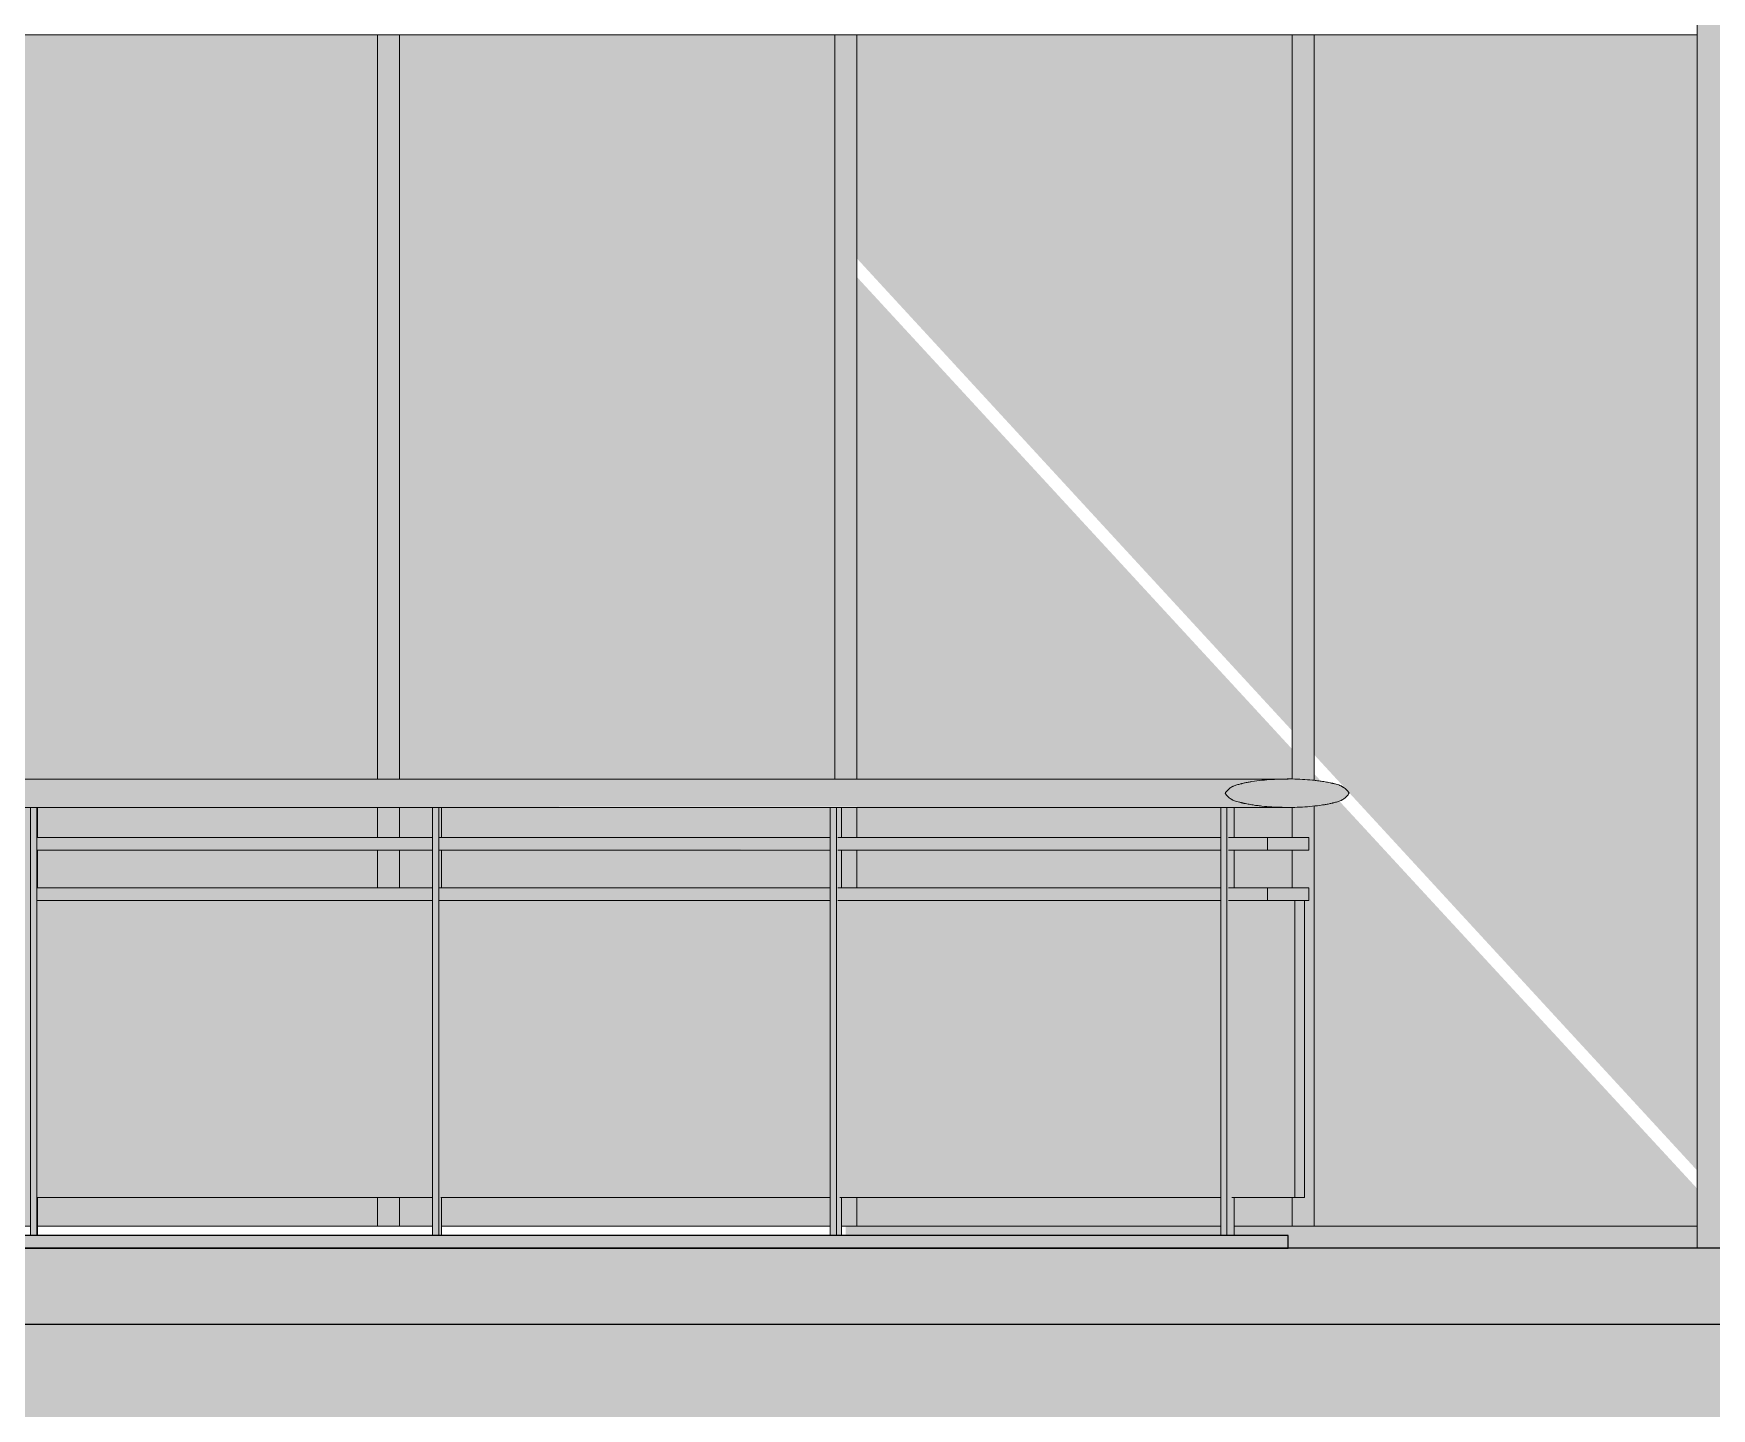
# Model space of a CAD drawing. Header units: inches. Extents: x 21380 to 98133, y -290 to 853.
# Drawn here: x 38317.6 to 38450.4, y -12.7 to 96.1 of the extents above; entities that cross this region are included whole.
import ezdxf

# ---------------------------------------------------------------- set-up
doc = ezdxf.new("R2010")
doc.units = ezdxf.units.IN
doc.header["$MEASUREMENT"] = 0
doc.linetypes.add('Grid Line 1_2_', pattern=[0.875, 0.5, -0.125, 0.125, -0.125])
for name, color, linetype, lineweight in [('A-FLOR', 192, 'Continuous', 9), ('A-FLOR-HRAL', 11, 'Continuous', 9), ('A-FLOR-LEVL', 51, 'Continuous', 9), ('A-FLOR-PATT', 8, 'Continuous', 25), ('A-GLAZ-CURT', 52, 'Continuous', 9), ('A-GLAZ-CWMG', 51, 'Continuous', 9), ('C-TOPO', 7, 'Continuous', 9), ('S-BEAM', 12, 'Continuous', 9)]:
    doc.layers.add(name, color=color, linetype=linetype, lineweight=lineweight)

# ---------------------------------------------------------------- blocks, each defined once
blk = doc.blocks.new('Struct_Xcel_Sports Complex_rvt-4-Building Section - East_West looking South')
at = {"layer": 'A-FLOR-PATT', "lineweight": 9}
h = blk.add_hatch(dxfattribs=at)
h.set_pattern_fill('FP_52', style=0, pattern_type=2)
h.set_pattern_definition([(50, (-87574.236, 98.42), (55.0854, -4.819842), [5.76, -63.36]), (355, (-87574.236, 98.42), (-10.65569, 57.76853), [4.608, -50.688]), (100.451, (-87569.645, 98.02), (44.429468, 52.94866), [4.895, -53.848]), (46.184, (-87574.236, 113.78), (81.96444, -12.71212), [8.64, -95.04]), (96.636, (-87567.406, 112.72), (71.7815, 74.81238), [7.343, -80.772]), (351.184, (-87574.24, 113.78), (71.78195, 74.81243), [6.912, -76.032]), (21, (-87566.556, 109.94), (45.84207, -30.92146), [5.76, -63.36]), (326, (-87566.556, 109.94), (18.687064, 55.691476), [4.608, -50.688]), (71.451, (-87562.736, 107.363), (64.52891, 24.77011), [4.895, -53.848]), (37.5, (-87574.236, 98.42), (0.9338946, 25.566816), [2.534, -47.539, 2.534, -48.922, -50.88]), (37.5, (-87574.236, 98.42), (0.9338946, 25.566816), [-101.53, 2.534, -48.346]), (7.5, (-87574.236, 98.42), (20.20404, 30.291303), [2.534, -26.803, 2.534, -46.387, -19.392]), (7.5, (-87574.236, 98.42), (20.20404, 30.291303), [-78.259, 2.534, -16.858]), (327.5, (-87591.362, 98.42), (40.9977845, -1.7324026), [2.534, -16.666, 2.534, -57.37, -79.488]), (327.5, (-87591.362, 98.42), (40.9977845, -1.7324026), [-79.104, 2.534, -76.954]), (317.5, (-87599.042, 98.42), (44.788883, 7.687839), [2.534, -22.426, 2.534, -37.248, -56.448]), (317.5, (-87599.042, 98.42), (44.788883, 7.687839), [-64.742, 2.534, -53.914])])
h.paths.add_polyline_path([(-26273.39, -6), (-22066.14, -6), (-22066.14, 0), (-26273.39, 0), (-26273.39, -1.7)], flags=0)
at = {"layer": 'A-FLOR', "color": 250, "lineweight": 25}
for p, q in [((-22066.14, 0), (-26273.39, 0)), ((-26273.39, -6), (-22066.14, -6))]:
    blk.add_line(p, q, dxfattribs=at)
blk = doc.blocks.new('Railing - 2_ x 1_2_-V219-Building Section - East_West looking South')
at = {"layer": 'A-FLOR-HRAL'}
blk.add_hatch(color=256, dxfattribs=at).paths.add_polyline_path([(-23222.79, 1), (-23222.29, 1), (-23222.29, 34.87), (-23222.79, 34.87), (-23222.79, 17.83)], flags=0)
for p, q in [((-23222.29, 34.87), (-23222.79, 34.87)), ((-23222.79, 1), (-23222.79, 34.87)), ((-23222.23, 34.87), (-23222.29, 34.87)), ((-23222.29, 1), (-23222.29, 34.87)), ((-23222.23, 32.5), (-23222.23, 34.87)), ((-23222.23, 28.5), (-23222.23, 31.5)), ((-23222.23, 1), (-23222.23, 4))]:
    blk.add_line(p, q, dxfattribs=at)
blk = doc.blocks.new('Railing - 2_ 8_-V220-Building Section - East_West looking South')
at = {"layer": 'A-FLOR-HRAL'}
blk.add_hatch(color=256, dxfattribs=at).paths.add_polyline_path([(-23205.54, 4), (-23190.98, 4), (-23190.98, 27.5), (-23222.25, 27.5), (-23222.25, 4)], flags=0)
blk.add_line((-23222.29, 4), (-23190.98, 4), dxfattribs=at)
blk = doc.blocks.new('Railing - 2_ x 1_2_-V221-Building Section - East_West looking South')
at = {"layer": 'A-FLOR-HRAL'}
for points in [[(-23190.98, 1), (-23190.48, 1), (-23190.48, 34.87), (-23190.98, 34.87), (-23190.98, 17.83)], [(-23190.25, 1), (-23190.32, 27.5), (-23190.43, 27.5), (-23190.43, 28.5), (-23190.25, 28.5), (-23190.25, 31.5), (-23190.43, 31.5), (-23190.43, 32.5), (-23190.25, 32.5), (-23190.25, 34.87), (-23190.48, 34.87), (-23190.48, 1), (-23190.32, 1)]]:
    blk.add_hatch(color=256, dxfattribs=at).paths.add_polyline_path(points, flags=0)
for p, q in [((-23190.48, 34.87), (-23190.98, 34.87)), ((-23190.98, 1), (-23190.98, 34.87)), ((-23190.25, 34.87), (-23190.48, 34.87)), ((-23190.48, 1), (-23190.48, 34.87)), ((-23190.25, 32.5), (-23190.25, 34.87)), ((-23190.25, 28.5), (-23190.25, 31.5)), ((-23190.25, 1), (-23190.25, 4))]:
    blk.add_line(p, q, dxfattribs=at)
blk = doc.blocks.new('Railing - 2_ 8_-V222-Building Section - East_West looking South')
at = {"layer": 'A-FLOR-HRAL'}
blk.add_hatch(color=256, dxfattribs=at).paths.add_polyline_path([(-23190.32, 4), (-23159.5, 4), (-23159.5, 27.5), (-23190.32, 27.5), (-23190.32, 17.83)], flags=0)
blk.add_line((-23190.32, 4), (-23159.5, 4), dxfattribs=at)
blk = doc.blocks.new('Railing - 2_ x 1_2_-V223-Building Section - East_West looking South')
at = {"layer": 'A-FLOR-HRAL'}
for points in [[(-23159.5, 1), (-23159.01, 1), (-23159.01, 34.87), (-23159.5, 34.87), (-23159.5, 17.83)], [(-23158.6, 1), (-23158.6, 4), (-23158.73, 4), (-23158.73, 27.5), (-23158.91, 27.5), (-23158.91, 28.5), (-23158.6, 28.5), (-23158.6, 31.5), (-23158.91, 31.5), (-23158.91, 32.5), (-23158.6, 32.5), (-23158.6, 34.87), (-23159.01, 34.87), (-23159.01, 1), (-23158.73, 1)]]:
    blk.add_hatch(color=256, dxfattribs=at).paths.add_polyline_path(points, flags=0)
for p, q in [((-23159.01, 34.87), (-23159.5, 34.87)), ((-23159.5, 1), (-23159.5, 34.87)), ((-23158.6, 34.87), (-23159.01, 34.87)), ((-23159.01, 1), (-23159.01, 34.87)), ((-23158.6, 32.5), (-23158.6, 34.87)), ((-23158.6, 28.5), (-23158.6, 31.5)), ((-23158.6, 1), (-23158.6, 4))]:
    blk.add_line(p, q, dxfattribs=at)
blk = doc.blocks.new('Railing - 2_ 8_-V224-Building Section - East_West looking South')
at = {"layer": 'A-FLOR-HRAL'}
blk.add_hatch(color=256, dxfattribs=at).paths.add_polyline_path([(-23135.36, 4), (-23128.6, 4), (-23128.6, 27.5), (-23158.73, 27.5), (-23158.73, 4)], flags=0)
blk.add_line((-23158.73, 4), (-23128.6, 4), dxfattribs=at)
blk = doc.blocks.new('Railing - 2_ x 1_2_-V225-Building Section - East_West looking South')
at = {"layer": 'A-FLOR-HRAL'}
for points in [[(-23128.6, 1), (-23128.12, 1), (-23128.12, 34.87), (-23128.6, 34.87), (-23128.6, 17.83)], [(-23127.54, 1), (-23127.54, 4), (-23127.73, 4), (-23127.73, 27.5), (-23127.99, 27.5), (-23127.99, 28.5), (-23127.54, 28.5), (-23127.54, 31.5), (-23127.99, 31.5), (-23127.99, 32.5), (-23127.54, 32.5), (-23127.54, 34.87), (-23128.12, 34.87), (-23128.12, 1), (-23127.73, 1)]]:
    blk.add_hatch(color=256, dxfattribs=at).paths.add_polyline_path(points, flags=0)
for p, q in [((-23128.12, 34.87), (-23128.6, 34.87)), ((-23128.6, 1), (-23128.6, 34.87)), ((-23127.54, 34.87), (-23128.12, 34.87)), ((-23128.12, 1), (-23128.12, 34.87)), ((-23127.54, 32.5), (-23127.54, 34.87)), ((-23127.54, 28.5), (-23127.54, 31.5)), ((-23127.54, 1), (-23127.54, 4))]:
    blk.add_line(p, q, dxfattribs=at)
blk = doc.blocks.new('Railing - 2_ 8_-V226-Building Section - East_West looking South')
at = {"layer": 'A-FLOR-HRAL'}
for points in [[(-23127.73, 4), (-23122.73, 4), (-23122.73, 27.5), (-23127.73, 27.5), (-23127.73, 17.83)], [(-23121.98, 4), (-23121.98, 27.5), (-23122.73, 27.5), (-23122.73, 4)]]:
    blk.add_hatch(color=256, dxfattribs=at).paths.add_polyline_path(points, flags=0)
for p, q in [((-23121.98, 27.5), (-23122.73, 27.5)), ((-23122.73, 27.5), (-23122.73, 4)), ((-23121.98, 4), (-23121.98, 27.5)), ((-23127.73, 4), (-23122.73, 4)), ((-23122.73, 4), (-23121.98, 4))]:
    blk.add_line(p, q, dxfattribs=at)
blk = doc.blocks.new('Railing - Railing-939582-Building Section - East_West looking South')
at = {"layer": 'A-FLOR-HRAL'}
for points in [[(-23176.87, 36), (-23128.26, 36), (-23127.69, 36.52), (-23126.58, 36.83), (-23125.34, 37.02), (-23124.54, 37.12), (-23208.53, 37.12), (-23233.26, 37.03), (-23233.26, 36), (-23179.22, 36)], [(-23228.17, 34.87), (-23125.35, 34.98), (-23126.93, 35.24), (-23127.69, 35.48), (-23128.26, 36), (-23233.26, 36), (-23233.26, 34.88), (-23228.8, 34.88)], [(-23122.94, 34.88), (-23121.34, 34.96), (-23119.76, 35.22), (-23118.99, 35.47), (-23118.43, 36), (-23118.99, 36.53), (-23119.75, 36.78), (-23121.34, 37.03), (-23122.94, 37.12), (-23124.54, 37.09), (-23126.14, 36.92), (-23126.92, 36.76), (-23127.69, 36.52), (-23128.26, 36), (-23127.69, 35.48), (-23126.58, 35.17), (-23125.35, 34.98), (-23123.74, 34.88)], [(-23121.62, 31.5), (-23121.62, 32.5), (-23124.9, 32.5), (-23124.9, 31.5)], [(-23121.62, 27.5), (-23121.62, 28.5), (-23124.9, 28.5), (-23124.9, 27.5)]]:
    blk.add_hatch(color=256, dxfattribs=at).paths.add_polyline_path(points, flags=0)
h = blk.add_hatch(color=256, dxfattribs=at)
h.paths.add_polyline_path([(-23179.22, 31.5), (-23159.5, 31.57), (-23159.5, 32.5), (-23190.43, 32.48), (-23190.43, 31.5), (-23184.49, 31.5)], flags=0)
h.paths.add_polyline_path([(-23231.86, 31.5), (-23222.79, 31.5), (-23222.79, 32.5), (-23233.26, 32.48), (-23233.26, 31.5)], flags=0)
h.paths.add_polyline_path([(-23124.9, 31.5), (-23124.9, 32.5), (-23127.99, 32.48), (-23127.99, 31.5), (-23126.58, 31.5)], flags=0)
h.paths.add_polyline_path([(-23222.28, 31.5), (-23190.98, 31.5), (-23190.98, 32.5), (-23222.28, 32.48), (-23222.28, 32.4)], flags=0)
h.paths.add_polyline_path([(-23128.6, 31.5), (-23128.6, 32.5), (-23158.91, 32.48), (-23158.91, 31.5), (-23135.36, 31.5)], flags=0)
h = blk.add_hatch(color=256, dxfattribs=at)
h.paths.add_polyline_path([(-23233.26, 27.5), (-23222.79, 27.5), (-23222.79, 28.5), (-23233.26, 28.5), (-23233.26, 27.6)], flags=0)
h.paths.add_polyline_path([(-23160.38, 27.5), (-23159.5, 27.57), (-23159.5, 28.5), (-23190.43, 28.5), (-23190.43, 27.5), (-23170.45, 27.5)], flags=0)
h.paths.add_polyline_path([(-23222.28, 27.5), (-23190.98, 27.5), (-23190.98, 28.5), (-23222.28, 28.5), (-23222.28, 27.6)], flags=0)
h.paths.add_polyline_path([(-23158.91, 27.5), (-23128.6, 27.5), (-23128.6, 28.5), (-23158.91, 28.5), (-23158.91, 27.6)], flags=0)
h.paths.add_polyline_path([(-23124.9, 27.5), (-23124.9, 28.5), (-23127.99, 28.5), (-23127.99, 27.5)], flags=0)
for p, q in [((-23222.29, 32.5), (-23190.97, 32.5)), ((-23190.48, 32.5), (-23159.5, 32.5)), ((-23158.91, 32.5), (-23128.59, 32.5)), ((-23127.98, 32.5), (-23124.9, 32.5)), ((-23121.62, 32.5), (-23124.9, 32.5)), ((-23124.9, 32.5), (-23124.9, 31.5)), ((-23121.62, 31.5), (-23121.62, 32.5)), ((-23190.97, 31.5), (-23222.29, 31.5)), ((-23159.5, 31.5), (-23190.48, 31.5)), ((-23128.59, 31.5), (-23158.91, 31.5)), ((-23124.9, 31.5), (-23127.98, 31.5)), ((-23124.9, 31.5), (-23121.62, 31.5)), ((-23222.29, 28.5), (-23190.97, 28.5)), ((-23190.48, 28.5), (-23159.5, 28.5)), ((-23158.91, 28.5), (-23128.59, 28.5)), ((-23127.98, 28.5), (-23124.9, 28.5)), ((-23121.62, 28.5), (-23124.9, 28.5)), ((-23124.9, 28.5), (-23124.9, 27.5)), ((-23121.62, 27.5), (-23121.62, 28.5)), ((-23190.97, 27.5), (-23222.29, 27.5)), ((-23159.5, 27.5), (-23190.48, 27.5)), ((-23128.59, 27.5), (-23158.91, 27.5)), ((-23124.9, 27.5), (-23127.98, 27.5)), ((-23124.9, 27.5), (-23121.62, 27.5))]:
    blk.add_line(p, q, dxfattribs=at)
at = {"layer": 'A-FLOR-HRAL', "flags": 128}
for points in [[(-23123.25, 37.12), (-23134.73, 37.12), (-23146.33, 37.12), (-23158.02, 37.12), (-23169.8, 37.12), (-23181.65, 37.12), (-23193.55, 37.12), (-23205.5, 37.12), (-23217.48, 37.12), (-23229.48, 37.12), (-23233.26, 37.12)], [(-23123.25, 34.87), (-23134.73, 34.87), (-23146.33, 34.87), (-23158.02, 34.87), (-23169.8, 34.87), (-23181.65, 34.87), (-23193.55, 34.87), (-23205.5, 34.87), (-23217.48, 34.87), (-23229.48, 34.87), (-23233.26, 34.87)]]:
    blk.add_lwpolyline(points, dxfattribs=at)
at = {"layer": 'A-FLOR-HRAL'}
for points in [[(-23118.43, 36), (-23118.47, 36.06), (-23118.55, 36.16), (-23118.68, 36.3), (-23118.81, 36.41), (-23118.9, 36.47), (-23118.95, 36.5), (-23118.99, 36.53), (-23119.03, 36.55), (-23119.09, 36.58), (-23119.19, 36.63), (-23119.36, 36.68), (-23119.52, 36.72), (-23119.64, 36.75), (-23119.7, 36.77), (-23119.75, 36.78), (-23119.8, 36.79), (-23119.87, 36.81), (-23119.98, 36.83), (-23120.14, 36.87), (-23120.34, 36.9), (-23120.54, 36.93), (-23120.74, 36.96), (-23121, 37), (-23121.47, 37.05), (-23122.13, 37.1), (-23122.94, 37.13), (-23123.74, 37.12), (-23124.54, 37.09), (-23125.34, 37.03), (-23125.97, 36.94), (-23126.43, 36.87), (-23126.68, 36.82), (-23126.84, 36.78), (-23126.91, 36.76), (-23126.96, 36.75), (-23127.1, 36.72), (-23127.32, 36.66), (-23127.54, 36.59), (-23127.66, 36.53), (-23127.7, 36.51), (-23127.76, 36.47), (-23127.89, 36.39), (-23128.07, 36.23), (-23128.2, 36.08), (-23128.26, 36)], [(-23128.26, 36), (-23128.22, 35.95), (-23128.14, 35.84), (-23128, 35.71), (-23127.88, 35.6), (-23127.79, 35.54), (-23127.73, 35.51), (-23127.69, 35.48), (-23127.65, 35.46), (-23127.59, 35.43), (-23127.49, 35.39), (-23127.33, 35.34), (-23127.16, 35.3), (-23127.04, 35.27), (-23126.98, 35.25), (-23126.93, 35.24), (-23126.88, 35.23), (-23126.81, 35.21), (-23126.7, 35.19), (-23126.54, 35.15), (-23126.34, 35.12), (-23126.14, 35.09), (-23125.94, 35.05), (-23125.68, 35.02), (-23125.21, 34.96), (-23124.55, 34.91), (-23123.74, 34.88), (-23122.94, 34.87), (-23122.14, 34.9), (-23121.34, 34.96), (-23120.71, 35.04), (-23120.25, 35.11), (-23120, 35.16), (-23119.84, 35.2), (-23119.77, 35.22), (-23119.72, 35.23), (-23119.58, 35.26), (-23119.36, 35.32), (-23119.14, 35.39), (-23119.02, 35.45), (-23118.98, 35.48), (-23118.92, 35.51), (-23118.79, 35.6), (-23118.61, 35.76), (-23118.49, 35.92), (-23118.43, 36)]]:
    blk.add_open_spline(points, degree=3, knots=[0, 0, 0, 0, 0.019231, 0.038462, 0.057692, 0.067308, 0.072115, 0.076923, 0.081731, 0.086538, 0.096154, 0.115385, 0.134615, 0.144231, 0.149038, 0.153846, 0.158654, 0.163462, 0.173077, 0.192308, 0.211538, 0.230769, 0.25, 0.269231, 0.307692, 0.384615, 0.461538, 0.538462, 0.615385, 0.692308, 0.769231, 0.798077, 0.826923, 0.841346, 0.844952, 0.848558, 0.855769, 0.884615, 0.913462, 0.920673, 0.924279, 0.927885, 0.942308, 0.971154, 1, 1, 1, 1], dxfattribs=at)
for name in ['Railing - 2_ x 1_2_-V219-Building Section - East_West looking South', 'Railing - 2_ x 1_2_-V221-Building Section - East_West looking South', 'Railing - 2_ x 1_2_-V223-Building Section - East_West looking South', 'Railing - 2_ x 1_2_-V225-Building Section - East_West looking South', 'Railing - 2_ 8_-V220-Building Section - East_West looking South', 'Railing - 2_ 8_-V222-Building Section - East_West looking South', 'Railing - 2_ 8_-V224-Building Section - East_West looking South', 'Railing - 2_ 8_-V226-Building Section - East_West looking South']:
    blk.add_blockref(name, (0, 0))
blk = doc.blocks.new('columns and girder2 - one-V239-Building Section - East_West looking South')
at = {"layer": 'S-BEAM'}
h = blk.add_hatch(color=256, dxfattribs=at)
h.paths.add_polyline_path([(-23090.89, 0), (-23080.89, 0), (-23080.89, 154.5), (-23090.89, 154.5), (-23090.89, 37.37)], flags=0)
h.paths.add_polyline_path([(-23080.89, 186.5), (-23080.89, 292.37), (-23090.89, 292.37), (-23090.89, 186.5)], flags=0)
blk.add_line((-23090.89, 0), (-23090.89, 154.52), dxfattribs=at)
blk = doc.blocks.new('System Panel - Interior Glazing-V272-Building Section - East_West looking South')
at = {"layer": 'A-GLAZ-CURT'}
h = blk.add_hatch(color=256, dxfattribs=at)
h.paths.add_polyline_path([(-23229.77, 1.75), (-23222.79, 1.75), (-23222.79, 27.5), (-23229.77, 27.5), (-23229.77, 17.83)], flags=0)
h.paths.add_polyline_path([(-23195.33, 1.75), (-23195.33, 4), (-23222.23, 4), (-23222.23, 1.75), (-23205.54, 1.75)], flags=0)
h.paths.add_polyline_path([(-23221.03, 28.5), (-23195.33, 28.5), (-23195.33, 31.5), (-23222.23, 31.5), (-23222.23, 28.5)], flags=0)
h.paths.add_polyline_path([(-23222.79, 28.5), (-23222.79, 31.5), (-23229.77, 31.5), (-23229.77, 28.5), (-23223.09, 28.5)], flags=0)
h.paths.add_polyline_path([(-23214.31, 32.5), (-23195.33, 32.5), (-23195.33, 34.88), (-23229.77, 34.87), (-23229.77, 32.5), (-23222.79, 32.5), (-23222.79, 34.87), (-23222.23, 34.87), (-23222.23, 32.5), (-23216.92, 32.5)], flags=0)
h.paths.add_polyline_path([(-23212.06, 37.11), (-23195.33, 37.12), (-23195.33, 96), (-23229.77, 96), (-23229.77, 37.12), (-23213.29, 37.11)], flags=0)
for p, q in [((-23195.33, 96), (-23229.77, 96)), ((-23229.77, 1.75), (-23222.79, 1.75)), ((-23222.23, 1.75), (-23195.33, 1.75))]:
    blk.add_line(p, q, dxfattribs=at)
blk = doc.blocks.new('System Panel - Interior Glazing-V273-Building Section - East_West looking South')
at = {"layer": 'A-GLAZ-CURT'}
h = blk.add_hatch(color=256, dxfattribs=at)
h.paths.add_polyline_path([(-23190.25, 1.75), (-23159.5, 1.75), (-23159.5, 4), (-23190.25, 4)], flags=0)
h.paths.add_polyline_path([(-23190.98, 1.75), (-23190.98, 4), (-23193.58, 4), (-23193.58, 1.75)], flags=0)
h.paths.add_polyline_path([(-23160.38, 28.5), (-23159.5, 28.5), (-23159.5, 31.5), (-23190.25, 31.5), (-23190.25, 28.5), (-23161.68, 28.5)], flags=0)
h.paths.add_polyline_path([(-23193.58, 28.5), (-23190.98, 28.5), (-23190.98, 31.5), (-23193.58, 31.5)], flags=0)
h.paths.add_polyline_path([(-23159.5, 32.5), (-23159.5, 34.87), (-23193.58, 34.88), (-23193.58, 32.5), (-23190.98, 32.5), (-23190.98, 34.87), (-23190.25, 34.87), (-23190.25, 32.5), (-23160.38, 32.5)], flags=0)
h.paths.add_polyline_path([(-23167.92, 37.11), (-23159.14, 37.12), (-23159.14, 96), (-23193.58, 96), (-23193.58, 37.12), (-23169.1, 37.11)], flags=0)
for p, q in [((-23159.14, 96), (-23193.58, 96)), ((-23193.58, 1.75), (-23190.98, 1.75)), ((-23190.25, 1.75), (-23159.5, 1.75))]:
    blk.add_line(p, q, dxfattribs=at)
blk = doc.blocks.new('System Panel - Interior Glazing-1220293-Building Section - East_West looking South')
at = {"layer": 'A-GLAZ-CURT'}
h = blk.add_hatch(color=256, dxfattribs=at)
h.paths.add_polyline_path([(-24604.89, 1.75), (-24570.45, 1.75), (-24570.45, 39.49), (-24604.89, 76.84), (-24604.89, 76.43)], flags=0)
h.paths.add_polyline_path([(-24570.45, 40.94), (-24570.45, 96), (-24604.89, 95.96), (-24604.89, 78.31), (-24603.16, 76.43)], flags=0)
blk.add_line((-24570.45, 96), (-24604.89, 96), dxfattribs=at)
blk = doc.blocks.new('System Panel - Interior Glazing-V242-Building Section - East_West looking South')
at = {"layer": 'A-GLAZ-CURT'}
h = blk.add_hatch(color=256, dxfattribs=at)
h.paths.add_polyline_path([(-24539.07, 1.75), (-24538.39, 1.75), (-24538.39, 4.71), (-24568.7, 37.53), (-24568.7, 1.75)], flags=0)
h.paths.add_polyline_path([(-24538.39, 6.14), (-24538.39, 96), (-24568.7, 96), (-24568.7, 39.04), (-24539.07, 6.88)], flags=0)
blk.add_line((-24538.39, 96), (-24568.7, 96), dxfattribs=at)
blk = doc.blocks.new('Rectangular Mullion - Interior 1_75_ x 4_5_-V278-Building Section - East_West looking South')
at = {"layer": 'A-GLAZ-CWMG'}
h = blk.add_hatch(color=256, dxfattribs=at)
h.paths.add_polyline_path([(-23123.25, 0), (-23122.08, 0), (-23122.08, 1.75), (-23127.54, 1.75), (-23127.54, 1), (-23123.25, 1)], flags=0)
h.paths.add_polyline_path([(-23135.36, 1), (-23128.6, 1), (-23128.6, 1.75), (-23158.27, 1.75), (-23158.27, 1)], flags=0)
for p, q in [((-23128.6, 1.75), (-23158.27, 1.75)), ((-23122.08, 1.75), (-23127.54, 1.75))]:
    blk.add_line(p, q, dxfattribs=at)
blk = doc.blocks.new('Rectangular Mullion - Interior 1_75_ x 4_5_-V276-Building Section - East_West looking South')
at = {"layer": 'A-GLAZ-CWMG'}
blk.add_hatch(color=256, dxfattribs=at).paths.add_polyline_path([(-24539.07, 0), (-24538.39, 0), (-24538.39, 1.75), (-24569.58, 1.75), (-24569.58, 0)], flags=0)
blk.add_line((-24538.39, 1.75), (-24569.58, 1.75), dxfattribs=at)
blk = doc.blocks.new('Rectangular Mullion - Interior 1_75_ x 4_5_-V308-Building Section - East_West looking South')
at = {"layer": 'A-GLAZ-CWMG'}
h = blk.add_hatch(color=256, dxfattribs=at)
h.paths.add_polyline_path([(-23193.58, 1.75), (-23193.58, 4), (-23195.33, 4), (-23195.33, 1.75)], flags=0)
h.paths.add_polyline_path([(-23193.58, 28.5), (-23193.58, 31.5), (-23195.33, 31.5), (-23195.33, 28.5)], flags=0)
h.paths.add_polyline_path([(-23193.58, 32.5), (-23193.58, 34.88), (-23195.33, 34.88), (-23195.33, 32.5)], flags=0)
h.paths.add_polyline_path([(-23193.58, 37.12), (-23193.58, 96), (-23195.33, 96), (-23195.33, 37.12)], flags=0)
for p, q in [((-23195.33, 96), (-23193.58, 96)), ((-23195.33, 96), (-23195.33, 37.12)), ((-23193.58, 37.12), (-23193.58, 96)), ((-23195.33, 34.88), (-23195.33, 32.5)), ((-23193.58, 32.5), (-23193.58, 34.89)), ((-23195.33, 31.5), (-23195.33, 28.5)), ((-23193.58, 28.5), (-23193.58, 31.5)), ((-23195.33, 4), (-23195.33, 1.75)), ((-23193.58, 1.75), (-23193.58, 4)), ((-23193.58, 1.75), (-23195.33, 1.75))]:
    blk.add_line(p, q, dxfattribs=at)
blk = doc.blocks.new('Rectangular Mullion - Interior 1_75_ x 4_5_-V309-Building Section - East_West looking South')
at = {"layer": 'A-GLAZ-CWMG'}
h = blk.add_hatch(color=256, dxfattribs=at)
h.paths.add_polyline_path([(-23158.6, 1.75), (-23157.39, 1.75), (-23157.39, 4), (-23158.6, 4)], flags=0)
h.paths.add_polyline_path([(-23158.6, 28.5), (-23157.39, 28.5), (-23157.39, 31.5), (-23158.6, 31.5)], flags=0)
h.paths.add_polyline_path([(-23157.69, 32.5), (-23157.39, 32.5), (-23157.39, 34.88), (-23158.6, 34.87), (-23158.6, 32.5), (-23158.49, 32.5)], flags=0)
h.paths.add_polyline_path([(-23157.39, 37.12), (-23157.39, 96), (-23159.14, 96), (-23159.14, 37.12), (-23157.55, 37.12)], flags=0)
for p, q in [((-23159.14, 96), (-23157.39, 96)), ((-23159.14, 96), (-23159.14, 37.12)), ((-23157.39, 37.12), (-23157.39, 96)), ((-23157.39, 32.5), (-23157.39, 34.88)), ((-23157.39, 28.5), (-23157.39, 31.5)), ((-23157.39, 1.75), (-23157.39, 4)), ((-23157.39, 1.75), (-23158.6, 1.75))]:
    blk.add_line(p, q, dxfattribs=at)
blk = doc.blocks.new('Rectangular Mullion - Interior 1_75_ x 4_5_-V310-Building Section - East_West looking South')
at = {"layer": 'A-GLAZ-CWMG'}
h = blk.add_hatch(color=256, dxfattribs=at)
h.paths.add_polyline_path([(-23121.98, 1.75), (-23121.2, 1.75), (-23121.2, 34.98), (-23122.14, 34.9), (-23122.95, 34.88), (-23122.94, 32.5), (-23121.62, 32.5), (-23121.62, 31.5), (-23122.95, 31.5), (-23122.95, 28.5), (-23121.62, 28.5), (-23121.62, 27.5), (-23121.98, 27.5), (-23121.98, 4), (-23122.95, 4), (-23122.95, 1.75), (-23122.73, 1.75)], flags=0)
h.paths.add_polyline_path([(-23121.2, 37.02), (-23121.2, 96), (-23122.95, 96), (-23122.94, 37.12), (-23121.34, 37.03)], flags=0)
for p, q in [((-23122.95, 96), (-23121.2, 96)), ((-23122.95, 96), (-23122.95, 37.12)), ((-23121.2, 37.02), (-23121.2, 96)), ((-23122.95, 34.88), (-23122.95, 32.5)), ((-23121.2, 1.75), (-23121.2, 34.98)), ((-23122.95, 31.5), (-23122.95, 28.5)), ((-23122.95, 4), (-23122.95, 1.75)), ((-23121.2, 1.75), (-23122.95, 1.75))]:
    blk.add_line(p, q, dxfattribs=at)

msp = doc.modelspace()

# ---------------------------------------------------------------- hatches: boundary and pattern name
at = {"layer": 'A-FLOR'}
msp.add_hatch(color=256, dxfattribs=at).paths.add_polyline_path([(37808.24, 0), (38416.92, 0), (38416.92, 1), (37186.77, 1), (37186.77, 0), (37773.14, 0)], flags=0)
at = {"layer": 'C-TOPO'}
h = msp.add_hatch(dxfattribs=at)
h.set_pattern_fill('FP_40', color=256, style=0, pattern_type=2)
h.set_pattern_definition([(0, (-87574.236, 98.42), (48, 48), [48, -48]), (0, (-87574.236, 116.42), (48, 48), [48, -48]), (0, (-87574.236, 134.42), (48, 48), [48, -48]), (90, (-87568.236, 140.42), (-48, 48), [48, -48]), (90, (-87550.236, 140.42), (-48, 48), [48, -48]), (90, (-87532.236, 140.42), (-48, 48), [48, -48])])
h.paths.add_polyline_path([(39527.78, -79.82), (39556.93, -79.82), (39556.93, 0), (39484.03, 0), (39484.03, -36), (39487.03, -36), (39487.03, -48), (39469.03, -48), (39469.03, -36), (39474.03, -36), (39474.03, -6), (35266.78, -6), (35266.78, -36), (35271.78, -36), (35271.78, -48), (35253.78, -48), (35253.78, -36), (35256.78, -36), (35256.78, 0), (35176.28, 0), (35176.28, -79.82), (39511.45, -79.82)], flags=0)

# ---------------------------------------------------------------- linework, layer by layer
at = {"layer": 'A-FLOR', "lineweight": 25}
for p, q in [((38416.92, 1), (37186.77, 1)), ((37186.77, 0), (38416.92, 0)), ((38416.92, 0), (38416.92, 1))]:
    msp.add_line(p, q, dxfattribs=at)
at = {"layer": 'A-FLOR-LEVL', "linetype": 'Grid Line 1_2_'}
msp.add_line((34982.85, 0), (39861.53, 0), dxfattribs=at)

# ---------------------------------------------------------------- block references
at = {"color": 90, "lineweight": 5}
msp.add_blockref('Struct_Xcel_Sports Complex_rvt-4-Building Section - East_West looking South', (61540.17, 0), dxfattribs=at)
at = {"layer": 'A-FLOR-HRAL'}
msp.add_blockref('Railing - Railing-939582-Building Section - East_West looking South', (61540.17, 0), dxfattribs=at)
at = {"layer": 'A-GLAZ-CURT'}
for name, p in [('System Panel - Interior Glazing-V272-Building Section - East_West looking South', (61540.17, 0)), ('System Panel - Interior Glazing-V273-Building Section - East_West looking South', (61540.17, 0)), ('System Panel - Interior Glazing-1220293-Building Section - East_West looking South', (62987.67, 0)), ('System Panel - Interior Glazing-V242-Building Section - East_West looking South', (62987.67, 0))]:
    msp.add_blockref(name, p, dxfattribs=at)
at = {"layer": 'A-GLAZ-CWMG'}
for name, p in [('Rectangular Mullion - Interior 1_75_ x 4_5_-V308-Building Section - East_West looking South', (61540.17, 0)), ('Rectangular Mullion - Interior 1_75_ x 4_5_-V309-Building Section - East_West looking South', (61540.17, 0)), ('Rectangular Mullion - Interior 1_75_ x 4_5_-V310-Building Section - East_West looking South', (61540.17, 0)), ('Rectangular Mullion - Interior 1_75_ x 4_5_-V278-Building Section - East_West looking South', (61540.17, 0)), ('Rectangular Mullion - Interior 1_75_ x 4_5_-V276-Building Section - East_West looking South', (62987.67, 0))]:
    msp.add_blockref(name, p, dxfattribs=at)
at = {"layer": 'S-BEAM'}
msp.add_blockref('columns and girder2 - one-V239-Building Section - East_West looking South', (61540.17, 0), dxfattribs=at)

doc.saveas('drawing.dxf')
